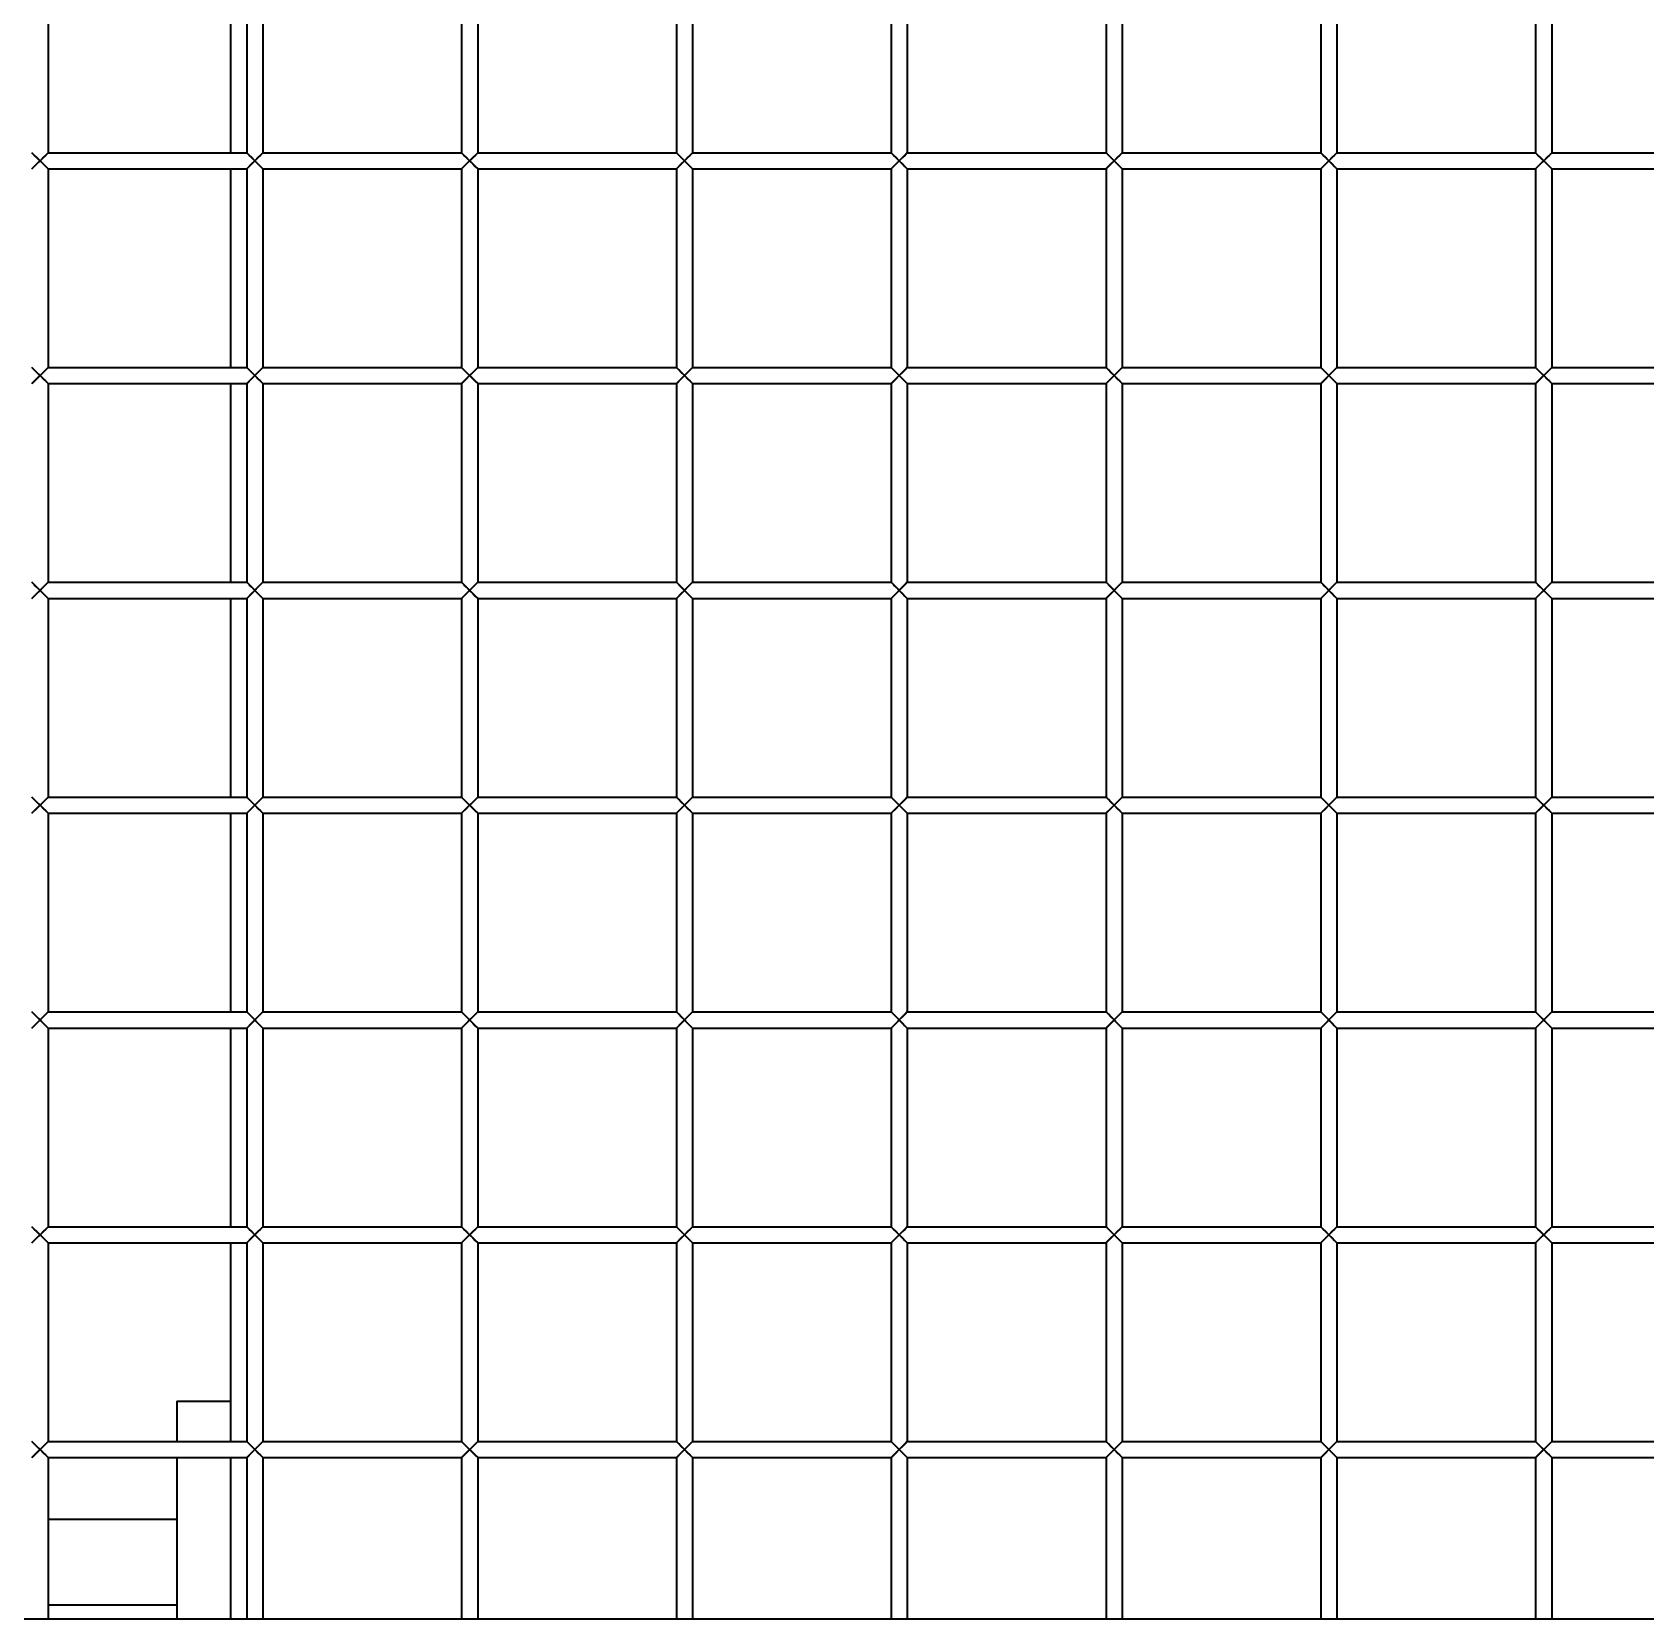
# Model space of a CAD drawing. Header units: millimetres. Extents: x 32496 to 166256, y 3504 to 23939.
# Drawn here: x 45865.7 to 46166.1, y 16562.8 to 16858.3 of the extents above; entities that cross this region are included whole.
import ezdxf

# ---------------------------------------------------------------- set-up
doc = ezdxf.new("R2010")
doc.units = ezdxf.units.MM
doc.layers.get('0').update_dxf_attribs({"lineweight": 35})

msp = doc.modelspace()

# ---------------------------------------------------------------- linework, layer by layer
at = {"linetype": 'Continuous'}
for p, q in [((45868.64, 16872.849), (45868.64, 16835.849)), ((45902.64, 16872.849), (45902.64, 16835.849)), ((45905.64, 16872.849), (45905.64, 16835.849)), ((45908.64, 16872.849), (45908.64, 16835.849)), ((45945.64, 16872.849), (45945.64, 16835.849)), ((45948.64, 16872.849), (45948.64, 16835.849)), ((45985.64, 16872.849), (45985.64, 16835.849)), ((45988.64, 16872.849), (45988.64, 16835.849)), ((46025.64, 16872.849), (46025.64, 16835.849)), ((46028.64, 16872.849), (46028.64, 16835.849)), ((46065.64, 16872.849), (46065.64, 16835.849)), ((46068.64, 16872.849), (46068.64, 16835.849)), ((46105.64, 16872.849), (46105.64, 16835.849)), ((46108.64, 16872.849), (46108.64, 16835.849)), ((46145.64, 16872.849), (46145.64, 16835.849)), ((46148.64, 16872.849), (46148.64, 16835.849)), ((45865.64, 16832.849), (45868.64, 16835.849)), ((45868.64, 16832.849), (45865.64, 16835.849)), ((45866.55, 16833.759), (45867.14, 16834.349)), ((45868.64, 16835.849), (45868.209, 16835.418)), ((45868.64, 16835.849), (45905.64, 16835.849)), ((45905.64, 16832.849), (45908.64, 16835.849)), ((45908.64, 16832.849), (45905.64, 16835.849)), ((45906.55, 16833.759), (45907.14, 16834.349)), ((45908.64, 16835.849), (45908.209, 16835.418)), ((45908.64, 16835.849), (45945.64, 16835.849)), ((45945.64, 16832.849), (45948.64, 16835.849)), ((45948.64, 16832.849), (45945.64, 16835.849)), ((45946.55, 16833.759), (45947.14, 16834.349)), ((45948.64, 16835.849), (45948.209, 16835.418)), ((45948.64, 16835.849), (45985.64, 16835.849)), ((45985.64, 16832.849), (45988.64, 16835.849)), ((45988.64, 16832.849), (45985.64, 16835.849)), ((45986.55, 16833.759), (45987.14, 16834.349)), ((45988.64, 16835.849), (45988.209, 16835.418)), ((45988.64, 16835.849), (46025.64, 16835.849)), ((46025.64, 16832.849), (46028.64, 16835.849)), ((46028.64, 16832.849), (46025.64, 16835.849)), ((46026.55, 16833.759), (46027.14, 16834.349)), ((46028.64, 16835.849), (46028.209, 16835.418)), ((46028.64, 16835.849), (46065.64, 16835.849)), ((46065.64, 16832.849), (46068.64, 16835.849)), ((46068.64, 16832.849), (46065.64, 16835.849)), ((46066.55, 16833.759), (46067.14, 16834.349)), ((46068.64, 16835.849), (46068.209, 16835.418)), ((46068.64, 16835.849), (46105.64, 16835.849)), ((46105.64, 16832.849), (46108.64, 16835.849)), ((46108.64, 16832.849), (46105.64, 16835.849)), ((46106.55, 16833.759), (46107.14, 16834.349)), ((46108.64, 16835.849), (46108.209, 16835.418)), ((46108.64, 16835.849), (46145.64, 16835.849)), ((46145.64, 16832.849), (46148.64, 16835.849)), ((46145.64, 16835.849), (46148.64, 16832.849)), ((46146.55, 16833.759), (46147.14, 16834.349)), ((46148.64, 16835.849), (46148.209, 16835.418)), ((46148.64, 16835.849), (46185.64, 16835.849)), ((45865.756, 16832.965), (45866.55, 16833.759)), ((45868.64, 16832.849), (45868.64, 16795.849)), ((45868.64, 16832.849), (45905.64, 16832.849)), ((45902.64, 16832.849), (45902.64, 16795.849)), ((45905.64, 16832.849), (45905.64, 16795.849)), ((45905.756, 16832.965), (45906.55, 16833.759)), ((45908.64, 16832.849), (45908.64, 16795.849)), ((45908.64, 16832.849), (45945.64, 16832.849)), ((45945.64, 16832.849), (45945.64, 16795.849)), ((45945.756, 16832.965), (45946.55, 16833.759)), ((45948.64, 16832.849), (45948.64, 16795.849)), ((45948.64, 16832.849), (45985.64, 16832.849)), ((45985.64, 16832.849), (45985.64, 16795.849)), ((45985.756, 16832.965), (45986.55, 16833.759)), ((45988.64, 16832.849), (45988.64, 16795.849)), ((45988.64, 16832.849), (46025.64, 16832.849)), ((46025.64, 16832.849), (46025.64, 16795.849)), ((46025.756, 16832.965), (46026.55, 16833.759)), ((46028.64, 16832.849), (46028.64, 16795.849)), ((46028.64, 16832.849), (46065.64, 16832.849)), ((46065.64, 16832.849), (46065.64, 16795.849)), ((46065.756, 16832.965), (46066.55, 16833.759)), ((46068.64, 16832.849), (46068.64, 16795.849)), ((46068.64, 16832.849), (46105.64, 16832.849)), ((46105.64, 16832.849), (46105.64, 16795.849)), ((46105.756, 16832.965), (46106.55, 16833.759)), ((46108.64, 16832.849), (46108.64, 16795.849)), ((46108.64, 16832.849), (46145.64, 16832.849)), ((46145.64, 16832.849), (46145.64, 16795.849)), ((46145.756, 16832.965), (46146.55, 16833.759)), ((46148.64, 16832.849), (46148.64, 16795.849)), ((46148.64, 16832.849), (46185.64, 16832.849)), ((45865.64, 16792.849), (45868.64, 16795.849)), ((45868.64, 16792.849), (45865.64, 16795.849)), ((45868.64, 16795.849), (45868.209, 16795.418)), ((45868.64, 16795.849), (45905.64, 16795.849)), ((45905.64, 16792.849), (45908.64, 16795.849)), ((45908.64, 16792.849), (45905.64, 16795.849)), ((45908.64, 16795.849), (45908.209, 16795.418)), ((45908.64, 16795.849), (45945.64, 16795.849)), ((45945.64, 16792.849), (45948.64, 16795.849)), ((45948.64, 16792.849), (45945.64, 16795.849)), ((45948.64, 16795.849), (45948.209, 16795.418)), ((45948.64, 16795.849), (45985.64, 16795.849)), ((45985.64, 16792.849), (45988.64, 16795.849)), ((45988.64, 16792.849), (45985.64, 16795.849)), ((45988.64, 16795.849), (45988.209, 16795.418)), ((45988.64, 16795.849), (46025.64, 16795.849)), ((46025.64, 16792.849), (46028.64, 16795.849)), ((46028.64, 16792.849), (46025.64, 16795.849)), ((46028.64, 16795.849), (46028.209, 16795.418)), ((46028.64, 16795.849), (46065.64, 16795.849)), ((46065.64, 16792.849), (46068.64, 16795.849)), ((46068.64, 16792.849), (46065.64, 16795.849)), ((46068.64, 16795.849), (46068.209, 16795.418)), ((46068.64, 16795.849), (46105.64, 16795.849)), ((46105.64, 16792.849), (46108.64, 16795.849)), ((46105.64, 16795.849), (46108.64, 16792.849)), ((46108.64, 16795.849), (46108.209, 16795.418)), ((46108.64, 16795.849), (46145.64, 16795.849)), ((46145.64, 16792.849), (46148.64, 16795.849)), ((46145.64, 16795.849), (46148.64, 16792.849)), ((46148.64, 16795.849), (46148.209, 16795.418)), ((46148.64, 16795.849), (46185.64, 16795.849)), ((45865.756, 16792.965), (45866.55, 16793.759)), ((45866.55, 16793.759), (45867.14, 16794.349)), ((45868.64, 16792.849), (45868.64, 16755.849)), ((45868.64, 16792.849), (45905.64, 16792.849)), ((45902.64, 16792.849), (45902.64, 16755.849)), ((45905.64, 16792.849), (45905.64, 16755.849)), ((45905.756, 16792.965), (45906.55, 16793.759)), ((45906.55, 16793.759), (45907.14, 16794.349)), ((45908.64, 16792.849), (45908.64, 16755.849)), ((45908.64, 16792.849), (45945.64, 16792.849)), ((45945.64, 16792.849), (45945.64, 16755.849)), ((45945.756, 16792.965), (45946.55, 16793.759)), ((45946.55, 16793.759), (45947.14, 16794.349)), ((45948.64, 16792.849), (45948.64, 16755.849)), ((45948.64, 16792.849), (45985.64, 16792.849)), ((45985.64, 16792.849), (45985.64, 16755.849)), ((45985.756, 16792.965), (45986.55, 16793.759)), ((45986.55, 16793.759), (45987.14, 16794.349)), ((45988.64, 16792.849), (45988.64, 16755.849)), ((45988.64, 16792.849), (46025.64, 16792.849)), ((46025.64, 16792.849), (46025.64, 16755.849)), ((46025.756, 16792.965), (46026.55, 16793.759)), ((46026.55, 16793.759), (46027.14, 16794.349)), ((46028.64, 16792.849), (46028.64, 16755.849)), ((46028.64, 16792.849), (46065.64, 16792.849)), ((46065.64, 16792.849), (46065.64, 16755.849)), ((46065.756, 16792.965), (46066.55, 16793.759)), ((46066.55, 16793.759), (46067.14, 16794.349)), ((46068.64, 16792.849), (46068.64, 16755.849)), ((46068.64, 16792.849), (46105.64, 16792.849)), ((46105.64, 16792.849), (46105.64, 16755.849)), ((46105.756, 16792.965), (46106.55, 16793.759)), ((46106.55, 16793.759), (46107.14, 16794.349)), ((46108.64, 16792.849), (46108.64, 16755.849)), ((46108.64, 16792.849), (46145.64, 16792.849)), ((46145.64, 16792.849), (46145.64, 16755.849)), ((46145.756, 16792.965), (46146.55, 16793.759)), ((46146.55, 16793.759), (46147.14, 16794.349)), ((46148.64, 16792.849), (46148.64, 16755.849)), ((46148.64, 16792.849), (46185.64, 16792.849)), ((45865.64, 16752.849), (45868.64, 16755.849)), ((45868.64, 16752.849), (45865.64, 16755.849)), ((45868.64, 16755.849), (45868.209, 16755.418)), ((45868.64, 16755.849), (45905.64, 16755.849)), ((45905.64, 16752.849), (45908.64, 16755.849)), ((45908.64, 16752.849), (45905.64, 16755.849)), ((45908.64, 16755.849), (45908.209, 16755.418)), ((45908.64, 16755.849), (45945.64, 16755.849)), ((45945.64, 16752.849), (45948.64, 16755.849)), ((45948.64, 16752.849), (45945.64, 16755.849)), ((45948.64, 16755.849), (45948.209, 16755.418)), ((45948.64, 16755.849), (45985.64, 16755.849)), ((45985.64, 16752.849), (45988.64, 16755.849)), ((45988.64, 16752.849), (45985.64, 16755.849)), ((45988.64, 16755.849), (45988.209, 16755.418)), ((45988.64, 16755.849), (46025.64, 16755.849)), ((46025.64, 16752.849), (46028.64, 16755.849)), ((46028.64, 16752.849), (46025.64, 16755.849)), ((46028.64, 16755.849), (46028.209, 16755.418)), ((46028.64, 16755.849), (46065.64, 16755.849)), ((46065.64, 16752.849), (46068.64, 16755.849)), ((46065.64, 16755.849), (46068.64, 16752.849)), ((46068.64, 16755.849), (46068.209, 16755.418)), ((46068.64, 16755.849), (46105.64, 16755.849)), ((46105.64, 16752.849), (46108.64, 16755.849)), ((46105.64, 16755.849), (46108.64, 16752.849)), ((46108.64, 16755.849), (46108.209, 16755.418)), ((46108.64, 16755.849), (46145.64, 16755.849)), ((46145.64, 16752.849), (46148.64, 16755.849)), ((46145.64, 16755.849), (46148.64, 16752.849)), ((46148.64, 16755.849), (46148.209, 16755.418)), ((46148.64, 16755.849), (46185.64, 16755.849)), ((45865.756, 16752.965), (45866.55, 16753.759)), ((45866.55, 16753.759), (45867.14, 16754.349)), ((45868.64, 16752.849), (45868.64, 16715.849)), ((45868.64, 16752.849), (45905.64, 16752.849)), ((45902.64, 16752.849), (45902.64, 16715.849)), ((45905.64, 16752.849), (45905.64, 16715.849)), ((45905.756, 16752.965), (45906.55, 16753.759)), ((45906.55, 16753.759), (45907.14, 16754.349)), ((45908.64, 16752.849), (45908.64, 16715.849)), ((45908.64, 16752.849), (45945.64, 16752.849)), ((45945.64, 16752.849), (45945.64, 16715.849)), ((45945.756, 16752.965), (45946.55, 16753.759)), ((45946.55, 16753.759), (45947.14, 16754.349)), ((45948.64, 16752.849), (45948.64, 16715.849)), ((45948.64, 16752.849), (45985.64, 16752.849)), ((45985.64, 16752.849), (45985.64, 16715.849)), ((45985.756, 16752.965), (45986.55, 16753.759)), ((45986.55, 16753.759), (45987.14, 16754.349)), ((45988.64, 16752.849), (45988.64, 16715.849)), ((45988.64, 16752.849), (46025.64, 16752.849)), ((46025.64, 16752.849), (46025.64, 16715.849)), ((46025.756, 16752.965), (46026.55, 16753.759)), ((46026.55, 16753.759), (46027.14, 16754.349)), ((46028.64, 16752.849), (46028.64, 16715.849)), ((46028.64, 16752.849), (46065.64, 16752.849)), ((46065.64, 16752.849), (46065.64, 16715.849)), ((46065.756, 16752.965), (46066.55, 16753.759)), ((46066.55, 16753.759), (46067.14, 16754.349)), ((46068.64, 16752.849), (46068.64, 16715.849)), ((46068.64, 16752.849), (46105.64, 16752.849)), ((46105.64, 16752.849), (46105.64, 16715.849)), ((46105.756, 16752.965), (46106.55, 16753.759)), ((46106.55, 16753.759), (46107.14, 16754.349)), ((46108.64, 16752.849), (46108.64, 16715.849)), ((46108.64, 16752.849), (46145.64, 16752.849)), ((46145.64, 16752.849), (46145.64, 16715.849)), ((46145.756, 16752.965), (46146.55, 16753.759)), ((46146.55, 16753.759), (46147.14, 16754.349)), ((46148.64, 16752.849), (46148.64, 16715.849)), ((46148.64, 16752.849), (46185.64, 16752.849)), ((45865.64, 16712.849), (45868.64, 16715.849)), ((45868.64, 16712.849), (45865.64, 16715.849)), ((45865.756, 16712.965), (45866.55, 16713.759)), ((45866.55, 16713.759), (45867.14, 16714.349)), ((45868.64, 16715.849), (45868.209, 16715.418)), ((45868.64, 16715.849), (45905.64, 16715.849)), ((45905.64, 16712.849), (45908.64, 16715.849)), ((45908.64, 16712.849), (45905.64, 16715.849)), ((45905.756, 16712.965), (45906.55, 16713.759)), ((45906.55, 16713.759), (45907.14, 16714.349)), ((45908.64, 16715.849), (45908.209, 16715.418)), ((45908.64, 16715.849), (45945.64, 16715.849)), ((45945.64, 16712.849), (45948.64, 16715.849)), ((45948.64, 16712.849), (45945.64, 16715.849)), ((45945.756, 16712.965), (45946.55, 16713.759)), ((45946.55, 16713.759), (45947.14, 16714.349)), ((45948.64, 16715.849), (45948.209, 16715.418)), ((45948.64, 16715.849), (45985.64, 16715.849)), ((45985.64, 16712.849), (45988.64, 16715.849)), ((45988.64, 16712.849), (45985.64, 16715.849)), ((45985.756, 16712.965), (45986.55, 16713.759)), ((45986.55, 16713.759), (45987.14, 16714.349)), ((45988.64, 16715.849), (45988.209, 16715.418)), ((45988.64, 16715.849), (46025.64, 16715.849)), ((46025.64, 16712.849), (46028.64, 16715.849)), ((46025.64, 16715.849), (46028.64, 16712.849)), ((46025.756, 16712.965), (46026.55, 16713.759)), ((46026.55, 16713.759), (46027.14, 16714.349)), ((46028.64, 16715.849), (46028.209, 16715.418)), ((46028.64, 16715.849), (46065.64, 16715.849)), ((46065.64, 16712.849), (46068.64, 16715.849)), ((46065.64, 16715.849), (46068.64, 16712.849)), ((46065.756, 16712.965), (46066.55, 16713.759)), ((46066.55, 16713.759), (46067.14, 16714.349)), ((46068.64, 16715.849), (46068.209, 16715.418)), ((46068.64, 16715.849), (46105.64, 16715.849)), ((46105.64, 16712.849), (46108.64, 16715.849)), ((46105.64, 16715.849), (46108.64, 16712.849)), ((46105.756, 16712.965), (46106.55, 16713.759)), ((46106.55, 16713.759), (46107.14, 16714.349)), ((46108.64, 16715.849), (46108.209, 16715.418)), ((46108.64, 16715.849), (46145.64, 16715.849)), ((46145.64, 16712.849), (46148.64, 16715.849)), ((46145.64, 16715.849), (46148.64, 16712.849)), ((46145.756, 16712.965), (46146.55, 16713.759)), ((46146.55, 16713.759), (46147.14, 16714.349)), ((46148.64, 16715.849), (46148.209, 16715.418)), ((46148.64, 16715.849), (46185.64, 16715.849)), ((45868.64, 16712.849), (45868.64, 16675.849)), ((45868.64, 16712.849), (45905.64, 16712.849)), ((45902.64, 16712.849), (45902.64, 16675.849)), ((45905.64, 16712.849), (45905.64, 16675.849)), ((45908.64, 16712.849), (45908.64, 16675.849)), ((45908.64, 16712.849), (45945.64, 16712.849)), ((45945.64, 16712.849), (45945.64, 16675.849)), ((45948.64, 16712.849), (45948.64, 16675.849)), ((45948.64, 16712.849), (45985.64, 16712.849)), ((45985.64, 16712.849), (45985.64, 16675.849)), ((45988.64, 16712.849), (45988.64, 16675.849)), ((45988.64, 16712.849), (46025.64, 16712.849)), ((46025.64, 16712.849), (46025.64, 16675.849)), ((46028.64, 16712.849), (46028.64, 16675.849)), ((46028.64, 16712.849), (46065.64, 16712.849)), ((46065.64, 16712.849), (46065.64, 16675.849)), ((46068.64, 16712.849), (46068.64, 16675.849)), ((46068.64, 16712.849), (46105.64, 16712.849)), ((46105.64, 16712.849), (46105.64, 16675.849)), ((46108.64, 16712.849), (46108.64, 16675.849)), ((46108.64, 16712.849), (46145.64, 16712.849)), ((46145.64, 16712.849), (46145.64, 16675.849)), ((46148.64, 16712.849), (46148.64, 16675.849)), ((46148.64, 16712.849), (46185.64, 16712.849)), ((45865.64, 16672.849), (45868.64, 16675.849)), ((45868.64, 16672.849), (45865.64, 16675.849)), ((45866.55, 16673.759), (45867.72, 16674.929)), ((45868.209, 16675.418), (45867.72, 16674.929)), ((45868.64, 16675.849), (45868.209, 16675.418)), ((45868.64, 16675.849), (45905.64, 16675.849)), ((45905.64, 16672.849), (45908.64, 16675.849)), ((45908.64, 16672.849), (45905.64, 16675.849)), ((45908.64, 16675.849), (45908.209, 16675.418)), ((45908.64, 16675.849), (45945.64, 16675.849)), ((45945.64, 16672.849), (45948.64, 16675.849)), ((45948.64, 16672.849), (45945.64, 16675.849)), ((45948.64, 16675.849), (45948.209, 16675.418)), ((45948.64, 16675.849), (45985.64, 16675.849)), ((45985.64, 16672.849), (45988.64, 16675.849)), ((45985.64, 16675.849), (45988.64, 16672.849)), ((45988.64, 16675.849), (45988.209, 16675.418)), ((45988.64, 16675.849), (46025.64, 16675.849)), ((46025.64, 16672.849), (46028.64, 16675.849)), ((46025.64, 16675.849), (46028.64, 16672.849)), ((46028.64, 16675.849), (46028.209, 16675.418)), ((46028.64, 16675.849), (46065.64, 16675.849)), ((46065.64, 16672.849), (46068.64, 16675.849)), ((46065.64, 16675.849), (46068.64, 16672.849)), ((46068.64, 16675.849), (46068.209, 16675.418)), ((46068.64, 16675.849), (46105.64, 16675.849)), ((46105.64, 16672.849), (46108.64, 16675.849)), ((46105.64, 16675.849), (46108.64, 16672.849)), ((46108.64, 16675.849), (46108.209, 16675.418)), ((46108.64, 16675.849), (46145.64, 16675.849)), ((46145.64, 16672.849), (46148.64, 16675.849)), ((46145.64, 16675.849), (46148.64, 16672.849)), ((46148.64, 16675.849), (46148.209, 16675.418)), ((46148.64, 16675.849), (46185.64, 16675.849)), ((45865.756, 16672.965), (45866.55, 16673.759)), ((45868.64, 16672.849), (45868.64, 16635.849)), ((45868.64, 16672.849), (45905.64, 16672.849)), ((45902.64, 16672.849), (45902.64, 16635.849)), ((45905.64, 16672.849), (45905.64, 16635.849)), ((45905.756, 16672.965), (45906.55, 16673.759)), ((45906.55, 16673.759), (45907.14, 16674.349)), ((45908.64, 16672.849), (45908.64, 16635.849)), ((45908.64, 16672.849), (45945.64, 16672.849)), ((45945.64, 16672.849), (45945.64, 16635.849)), ((45945.756, 16672.965), (45946.55, 16673.759)), ((45946.55, 16673.759), (45947.14, 16674.349)), ((45948.64, 16672.849), (45948.64, 16635.849)), ((45948.64, 16672.849), (45985.64, 16672.849)), ((45985.64, 16672.849), (45985.64, 16635.849)), ((45985.756, 16672.965), (45986.55, 16673.759)), ((45986.55, 16673.759), (45987.14, 16674.349)), ((45988.64, 16672.849), (45988.64, 16635.849)), ((45988.64, 16672.849), (46025.64, 16672.849)), ((46025.64, 16672.849), (46025.64, 16635.849)), ((46025.756, 16672.965), (46026.55, 16673.759)), ((46026.55, 16673.759), (46027.14, 16674.349)), ((46028.64, 16672.849), (46028.64, 16635.849)), ((46028.64, 16672.849), (46065.64, 16672.849)), ((46065.64, 16672.849), (46065.64, 16635.849)), ((46065.756, 16672.965), (46066.55, 16673.759)), ((46066.55, 16673.759), (46067.14, 16674.349)), ((46068.64, 16672.849), (46068.64, 16635.849)), ((46068.64, 16672.849), (46105.64, 16672.849)), ((46105.64, 16672.849), (46105.64, 16635.849)), ((46105.756, 16672.965), (46106.55, 16673.759)), ((46106.55, 16673.759), (46107.14, 16674.349)), ((46108.64, 16672.849), (46108.64, 16635.849)), ((46108.64, 16672.849), (46145.64, 16672.849)), ((46145.64, 16672.849), (46145.64, 16635.849)), ((46145.756, 16672.965), (46146.55, 16673.759)), ((46146.55, 16673.759), (46147.14, 16674.349)), ((46148.64, 16672.849), (46148.64, 16635.849)), ((46148.64, 16672.849), (46185.64, 16672.849)), ((45865.64, 16632.849), (45868.64, 16635.849)), ((45868.64, 16632.849), (45865.64, 16635.849)), ((45868.64, 16635.849), (45905.64, 16635.849)), ((45905.64, 16632.849), (45908.64, 16635.849)), ((45908.64, 16632.849), (45905.64, 16635.849)), ((45908.64, 16635.849), (45908.209, 16635.418)), ((45908.64, 16635.849), (45945.64, 16635.849)), ((45945.64, 16632.849), (45948.64, 16635.849)), ((45945.64, 16635.849), (45948.64, 16632.849)), ((45948.64, 16635.849), (45948.209, 16635.418)), ((45948.64, 16635.849), (45985.64, 16635.849)), ((45985.64, 16632.849), (45988.64, 16635.849)), ((45985.64, 16635.849), (45988.64, 16632.849)), ((45988.64, 16635.849), (45988.209, 16635.418)), ((45988.64, 16635.849), (46025.64, 16635.849)), ((46025.64, 16632.849), (46028.64, 16635.849)), ((46025.64, 16635.849), (46028.64, 16632.849)), ((46028.64, 16635.849), (46028.209, 16635.418)), ((46028.64, 16635.849), (46065.64, 16635.849)), ((46065.64, 16632.849), (46068.64, 16635.849)), ((46065.64, 16635.849), (46068.64, 16632.849)), ((46068.64, 16635.849), (46068.209, 16635.418)), ((46068.64, 16635.849), (46105.64, 16635.849)), ((46105.64, 16632.849), (46108.64, 16635.849)), ((46105.64, 16635.849), (46108.64, 16632.849)), ((46108.64, 16635.849), (46108.209, 16635.418)), ((46108.64, 16635.849), (46145.64, 16635.849)), ((46145.64, 16632.849), (46148.64, 16635.849)), ((46145.64, 16635.849), (46148.64, 16632.849)), ((46148.64, 16635.849), (46148.209, 16635.418)), ((46148.64, 16635.849), (46185.64, 16635.849)), ((45865.756, 16632.965), (45866.55, 16633.759)), ((45866.55, 16633.759), (45867.14, 16634.349)), ((45868.64, 16632.849), (45868.64, 16595.849)), ((45868.64, 16632.849), (45905.64, 16632.849)), ((45902.64, 16632.849), (45902.64, 16595.849)), ((45905.64, 16632.849), (45905.64, 16595.849)), ((45905.756, 16632.965), (45906.55, 16633.759)), ((45908.64, 16632.849), (45908.64, 16595.849)), ((45908.64, 16632.849), (45945.64, 16632.849)), ((45945.64, 16632.849), (45945.64, 16595.849)), ((45945.756, 16632.965), (45946.55, 16633.759)), ((45946.55, 16633.759), (45947.14, 16634.349)), ((45948.64, 16632.849), (45948.64, 16595.849)), ((45948.64, 16632.849), (45985.64, 16632.849)), ((45985.64, 16632.849), (45985.64, 16595.849)), ((45985.756, 16632.965), (45986.55, 16633.759)), ((45986.55, 16633.759), (45987.14, 16634.349)), ((45988.64, 16632.849), (45988.64, 16595.849)), ((45988.64, 16632.849), (46025.64, 16632.849)), ((46025.64, 16632.849), (46025.64, 16595.849)), ((46025.756, 16632.965), (46026.55, 16633.759)), ((46026.55, 16633.759), (46027.14, 16634.349)), ((46028.64, 16632.849), (46028.64, 16595.849)), ((46028.64, 16632.849), (46065.64, 16632.849)), ((46065.64, 16632.849), (46065.64, 16595.849)), ((46065.756, 16632.965), (46066.55, 16633.759)), ((46066.55, 16633.759), (46067.14, 16634.349)), ((46068.64, 16632.849), (46068.64, 16595.849)), ((46068.64, 16632.849), (46105.64, 16632.849)), ((46105.64, 16632.849), (46105.64, 16595.849)), ((46105.756, 16632.965), (46106.55, 16633.759)), ((46106.55, 16633.759), (46107.14, 16634.349)), ((46108.64, 16632.849), (46108.64, 16595.849)), ((46108.64, 16632.849), (46145.64, 16632.849)), ((46145.64, 16632.849), (46145.64, 16595.849)), ((46145.756, 16632.965), (46146.55, 16633.759)), ((46146.55, 16633.759), (46147.14, 16634.349)), ((46148.64, 16632.849), (46148.64, 16595.849)), ((46148.64, 16632.849), (46185.64, 16632.849)), ((45892.64, 16603.349), (45892.64, 16595.849)), ((45892.64, 16603.349), (45902.64, 16603.349)), ((45865.64, 16592.849), (45868.64, 16595.849)), ((45868.64, 16592.849), (45865.64, 16595.849)), ((45865.756, 16592.965), (45866.55, 16593.759)), ((45866.55, 16593.759), (45867.14, 16594.349)), ((45868.64, 16595.849), (45905.64, 16595.849)), ((45905.64, 16592.849), (45908.64, 16595.849)), ((45905.64, 16595.849), (45908.64, 16592.849)), ((45905.756, 16592.965), (45906.55, 16593.759)), ((45906.55, 16593.759), (45907.14, 16594.349)), ((45908.64, 16595.849), (45945.64, 16595.849)), ((45945.64, 16592.849), (45948.64, 16595.849)), ((45945.64, 16595.849), (45948.64, 16592.849)), ((45945.756, 16592.965), (45946.55, 16593.759)), ((45948.64, 16595.849), (45948.209, 16595.418)), ((45948.64, 16595.849), (45985.64, 16595.849)), ((45985.64, 16592.849), (45988.64, 16595.849)), ((45985.64, 16595.849), (45988.64, 16592.849)), ((45985.756, 16592.965), (45986.55, 16593.759)), ((45986.55, 16593.759), (45987.14, 16594.349)), ((45988.64, 16595.849), (45988.209, 16595.418)), ((45988.64, 16595.849), (46025.64, 16595.849)), ((46025.64, 16592.849), (46028.64, 16595.849)), ((46025.64, 16595.849), (46028.64, 16592.849)), ((46025.756, 16592.965), (46026.55, 16593.759)), ((46026.55, 16593.759), (46027.14, 16594.349)), ((46028.64, 16595.849), (46028.209, 16595.418)), ((46028.64, 16595.849), (46065.64, 16595.849)), ((46065.64, 16592.849), (46068.64, 16595.849)), ((46065.64, 16595.849), (46068.64, 16592.849)), ((46065.756, 16592.965), (46066.55, 16593.759)), ((46066.55, 16593.759), (46067.14, 16594.349)), ((46068.64, 16595.849), (46068.209, 16595.418)), ((46068.64, 16595.849), (46105.64, 16595.849)), ((46105.64, 16592.849), (46108.64, 16595.849)), ((46105.64, 16595.849), (46108.64, 16592.849)), ((46105.756, 16592.965), (46106.55, 16593.759)), ((46106.55, 16593.759), (46107.14, 16594.349)), ((46108.64, 16595.849), (46108.209, 16595.418)), ((46108.64, 16595.849), (46145.64, 16595.849)), ((46145.64, 16592.849), (46148.64, 16595.849)), ((46145.64, 16595.849), (46148.64, 16592.849)), ((46145.756, 16592.965), (46146.55, 16593.759)), ((46146.55, 16593.759), (46147.14, 16594.349)), ((46148.64, 16595.849), (46148.209, 16595.418)), ((46148.64, 16595.849), (46185.64, 16595.849)), ((45868.64, 16592.849), (45868.64, 16562.849)), ((45868.64, 16592.849), (45905.64, 16592.849)), ((45892.64, 16592.849), (45892.64, 16562.849)), ((45902.64, 16592.849), (45902.64, 16562.849)), ((45905.64, 16592.849), (45905.64, 16562.849)), ((45908.64, 16592.849), (45908.64, 16562.849)), ((45908.64, 16592.849), (45945.64, 16592.849)), ((45945.64, 16592.849), (45945.64, 16562.849)), ((45948.64, 16592.849), (45948.64, 16562.849)), ((45948.64, 16592.849), (45985.64, 16592.849)), ((45985.64, 16592.849), (45985.64, 16562.849)), ((45988.64, 16592.849), (45988.64, 16562.849)), ((45988.64, 16592.849), (46025.64, 16592.849)), ((46025.64, 16592.849), (46025.64, 16562.849)), ((46028.64, 16592.849), (46028.64, 16562.849)), ((46028.64, 16592.849), (46065.64, 16592.849)), ((46065.64, 16592.849), (46065.64, 16562.849)), ((46068.64, 16592.849), (46068.64, 16562.849)), ((46068.64, 16592.849), (46105.64, 16592.849)), ((46105.64, 16592.849), (46105.64, 16562.849)), ((46108.64, 16592.849), (46108.64, 16562.849)), ((46108.64, 16592.849), (46145.64, 16592.849)), ((46145.64, 16592.849), (46145.64, 16562.849)), ((46148.64, 16592.849), (46148.64, 16562.849)), ((46148.64, 16592.849), (46185.64, 16592.849)), ((45892.64, 16581.349), (45868.64, 16581.349)), ((45892.64, 16565.349), (45868.64, 16565.349)), ((45744.64, 16562.849), (46370.64, 16562.849))]:
    msp.add_line(p, q, dxfattribs=at)
for points in [[(45867.14, 16834.349), (45866.553, 16834.936), (45866.077, 16835.411)], [(45868.209, 16835.418), (45867.72, 16834.929), (45867.14, 16834.349)], [(45867.14, 16834.349), (45867.731, 16833.758), (45868.2, 16833.288), (45868.64, 16832.849)], [(45907.14, 16834.349), (45906.553, 16834.936), (45906.077, 16835.411)], [(45908.209, 16835.418), (45907.72, 16834.929), (45907.14, 16834.349)], [(45907.14, 16834.349), (45907.731, 16833.758), (45908.2, 16833.288), (45908.64, 16832.849)], [(45947.14, 16834.349), (45946.553, 16834.936), (45946.077, 16835.411)], [(45948.209, 16835.418), (45947.72, 16834.929), (45947.14, 16834.349)], [(45947.14, 16834.349), (45947.731, 16833.758), (45948.2, 16833.288), (45948.64, 16832.849)], [(45987.14, 16834.349), (45986.553, 16834.936), (45986.077, 16835.411)], [(45988.209, 16835.418), (45987.72, 16834.929), (45987.14, 16834.349)], [(45987.14, 16834.349), (45987.731, 16833.758), (45988.2, 16833.288), (45988.64, 16832.849)], [(46027.14, 16834.349), (46026.553, 16834.936), (46026.077, 16835.411)], [(46028.209, 16835.418), (46027.72, 16834.929), (46027.14, 16834.349)], [(46027.14, 16834.349), (46027.731, 16833.758), (46028.2, 16833.288), (46028.64, 16832.849)], [(46067.14, 16834.349), (46066.553, 16834.936), (46066.077, 16835.411)], [(46068.209, 16835.418), (46067.72, 16834.929), (46067.14, 16834.349)], [(46067.14, 16834.349), (46067.731, 16833.758), (46068.2, 16833.288), (46068.64, 16832.849)], [(46107.14, 16834.349), (46106.553, 16834.936), (46106.077, 16835.411)], [(46108.209, 16835.418), (46107.72, 16834.929), (46107.14, 16834.349)], [(46107.14, 16834.349), (46107.731, 16833.758), (46108.2, 16833.288), (46108.64, 16832.849)], [(46147.14, 16834.349), (46146.553, 16834.936), (46146.077, 16835.411)], [(46148.209, 16835.418), (46147.72, 16834.929), (46147.14, 16834.349)], [(46147.14, 16834.349), (46147.731, 16833.758), (46148.2, 16833.288), (46148.64, 16832.849)], [(45867.14, 16794.349), (45866.553, 16794.936), (45866.077, 16795.411)], [(45868.209, 16795.418), (45867.72, 16794.929), (45867.14, 16794.349)], [(45907.14, 16794.349), (45906.553, 16794.936), (45906.077, 16795.411)], [(45908.209, 16795.418), (45907.72, 16794.929), (45907.14, 16794.349)], [(45947.14, 16794.349), (45946.553, 16794.936), (45946.077, 16795.411)], [(45948.209, 16795.418), (45947.72, 16794.929), (45947.14, 16794.349)], [(45987.14, 16794.349), (45986.553, 16794.936), (45986.077, 16795.411)], [(45988.209, 16795.418), (45987.72, 16794.929), (45987.14, 16794.349)], [(46027.14, 16794.349), (46026.553, 16794.936), (46026.077, 16795.411)], [(46028.209, 16795.418), (46027.72, 16794.929), (46027.14, 16794.349)], [(46067.14, 16794.349), (46066.553, 16794.936), (46066.077, 16795.411)], [(46068.209, 16795.418), (46067.72, 16794.929), (46067.14, 16794.349)], [(46107.14, 16794.349), (46106.553, 16794.936), (46106.077, 16795.411)], [(46108.209, 16795.418), (46107.72, 16794.929), (46107.14, 16794.349)], [(46147.14, 16794.349), (46146.553, 16794.936), (46146.077, 16795.411)], [(46148.209, 16795.418), (46147.72, 16794.929), (46147.14, 16794.349)], [(45867.14, 16794.349), (45867.731, 16793.758), (45868.2, 16793.288), (45868.64, 16792.849)], [(45907.14, 16794.349), (45907.731, 16793.758), (45908.2, 16793.288), (45908.64, 16792.849)], [(45947.14, 16794.349), (45947.731, 16793.758), (45948.2, 16793.288), (45948.64, 16792.849)], [(45987.14, 16794.349), (45987.731, 16793.758), (45988.2, 16793.288), (45988.64, 16792.849)], [(46027.14, 16794.349), (46027.731, 16793.758), (46028.2, 16793.288), (46028.64, 16792.849)], [(46067.14, 16794.349), (46067.731, 16793.758), (46068.2, 16793.288), (46068.64, 16792.849)], [(46107.14, 16794.349), (46107.731, 16793.758), (46108.2, 16793.288), (46108.64, 16792.849)], [(46147.14, 16794.349), (46147.731, 16793.758), (46148.2, 16793.288), (46148.64, 16792.849)], [(45867.14, 16754.349), (45866.553, 16754.936), (45866.077, 16755.411)], [(45868.209, 16755.418), (45867.72, 16754.929), (45867.14, 16754.349)], [(45867.14, 16754.349), (45867.731, 16753.758), (45868.2, 16753.288), (45868.64, 16752.849)], [(45907.14, 16754.349), (45906.553, 16754.936), (45906.077, 16755.411)], [(45908.209, 16755.418), (45907.72, 16754.929), (45907.14, 16754.349)], [(45907.14, 16754.349), (45907.731, 16753.758), (45908.2, 16753.288), (45908.64, 16752.849)], [(45947.14, 16754.349), (45946.553, 16754.936), (45946.077, 16755.411)], [(45948.209, 16755.418), (45947.72, 16754.929), (45947.14, 16754.349)], [(45947.14, 16754.349), (45947.731, 16753.758), (45948.2, 16753.288), (45948.64, 16752.849)], [(45987.14, 16754.349), (45986.553, 16754.936), (45986.077, 16755.411)], [(45988.209, 16755.418), (45987.72, 16754.929), (45987.14, 16754.349)], [(45987.14, 16754.349), (45987.731, 16753.758), (45988.2, 16753.288), (45988.64, 16752.849)], [(46027.14, 16754.349), (46026.553, 16754.936), (46026.077, 16755.411)], [(46028.209, 16755.418), (46027.72, 16754.929), (46027.14, 16754.349)], [(46027.14, 16754.349), (46027.731, 16753.758), (46028.2, 16753.288), (46028.64, 16752.849)], [(46067.14, 16754.349), (46066.553, 16754.936), (46066.077, 16755.411)], [(46068.209, 16755.418), (46067.72, 16754.929), (46067.14, 16754.349)], [(46067.14, 16754.349), (46067.731, 16753.758), (46068.2, 16753.288), (46068.64, 16752.849)], [(46107.14, 16754.349), (46106.553, 16754.936), (46106.077, 16755.411)], [(46108.209, 16755.418), (46107.72, 16754.929), (46107.14, 16754.349)], [(46107.14, 16754.349), (46107.731, 16753.758), (46108.2, 16753.288), (46108.64, 16752.849)], [(46147.14, 16754.349), (46146.553, 16754.936), (46146.077, 16755.411)], [(46148.209, 16755.418), (46147.72, 16754.929), (46147.14, 16754.349)], [(46147.14, 16754.349), (46147.731, 16753.758), (46148.2, 16753.288), (46148.64, 16752.849)], [(45867.14, 16714.349), (45866.553, 16714.936), (45866.077, 16715.411)], [(45868.209, 16715.418), (45867.72, 16714.929), (45867.14, 16714.349)], [(45867.14, 16714.349), (45867.731, 16713.758), (45868.2, 16713.288), (45868.64, 16712.849)], [(45907.14, 16714.349), (45906.553, 16714.936), (45906.077, 16715.411)], [(45908.209, 16715.418), (45907.72, 16714.929), (45907.14, 16714.349)], [(45907.14, 16714.349), (45907.731, 16713.758), (45908.2, 16713.288), (45908.64, 16712.849)], [(45947.14, 16714.349), (45946.553, 16714.936), (45946.077, 16715.411)], [(45948.209, 16715.418), (45947.72, 16714.929), (45947.14, 16714.349)], [(45947.14, 16714.349), (45947.731, 16713.758), (45948.2, 16713.288), (45948.64, 16712.849)], [(45987.14, 16714.349), (45986.553, 16714.936), (45986.077, 16715.411)], [(45988.209, 16715.418), (45987.72, 16714.929), (45987.14, 16714.349)], [(45987.14, 16714.349), (45987.731, 16713.758), (45988.2, 16713.288), (45988.64, 16712.849)], [(46027.14, 16714.349), (46026.553, 16714.936), (46026.077, 16715.411)], [(46028.209, 16715.418), (46027.72, 16714.929), (46027.14, 16714.349)], [(46027.14, 16714.349), (46027.731, 16713.758), (46028.2, 16713.288), (46028.64, 16712.849)], [(46067.14, 16714.349), (46066.553, 16714.936), (46066.077, 16715.411)], [(46068.209, 16715.418), (46067.72, 16714.929), (46067.14, 16714.349)], [(46067.14, 16714.349), (46067.731, 16713.758), (46068.2, 16713.288), (46068.64, 16712.849)], [(46107.14, 16714.349), (46106.553, 16714.936), (46106.077, 16715.411)], [(46108.209, 16715.418), (46107.72, 16714.929), (46107.14, 16714.349)], [(46107.14, 16714.349), (46107.731, 16713.758), (46108.2, 16713.288), (46108.64, 16712.849)], [(46147.14, 16714.349), (46146.553, 16714.936), (46146.077, 16715.411)], [(46148.209, 16715.418), (46147.72, 16714.929), (46147.14, 16714.349)], [(46147.14, 16714.349), (46147.731, 16713.758), (46148.2, 16713.288), (46148.64, 16712.849)], [(45867.14, 16674.349), (45866.553, 16674.936), (45866.077, 16675.411)], [(45907.14, 16674.349), (45906.553, 16674.936), (45906.077, 16675.411)], [(45908.209, 16675.418), (45907.72, 16674.929), (45907.14, 16674.349)], [(45947.14, 16674.349), (45946.553, 16674.936), (45946.077, 16675.411)], [(45948.209, 16675.418), (45947.72, 16674.929), (45947.14, 16674.349)], [(45987.14, 16674.349), (45986.553, 16674.936), (45986.077, 16675.411)], [(45988.209, 16675.418), (45987.72, 16674.929), (45987.14, 16674.349)], [(46027.14, 16674.349), (46026.553, 16674.936), (46026.077, 16675.411)], [(46028.209, 16675.418), (46027.72, 16674.929), (46027.14, 16674.349)], [(46067.14, 16674.349), (46066.553, 16674.936), (46066.077, 16675.411)], [(46068.209, 16675.418), (46067.72, 16674.929), (46067.14, 16674.349)], [(46107.14, 16674.349), (46106.553, 16674.936), (46106.077, 16675.411)], [(46108.209, 16675.418), (46107.72, 16674.929), (46107.14, 16674.349)], [(46147.14, 16674.349), (46146.553, 16674.936), (46146.077, 16675.411)], [(46148.209, 16675.418), (46147.72, 16674.929), (46147.14, 16674.349)], [(45867.14, 16674.349), (45867.731, 16673.758), (45868.2, 16673.288), (45868.64, 16672.849)], [(45907.14, 16674.349), (45907.731, 16673.758), (45908.2, 16673.288), (45908.64, 16672.849)], [(45947.14, 16674.349), (45947.731, 16673.758), (45948.2, 16673.288), (45948.64, 16672.849)], [(45987.14, 16674.349), (45987.731, 16673.758), (45988.2, 16673.288), (45988.64, 16672.849)], [(46027.14, 16674.349), (46027.731, 16673.758), (46028.2, 16673.288), (46028.64, 16672.849)], [(46067.14, 16674.349), (46067.731, 16673.758), (46068.2, 16673.288), (46068.64, 16672.849)], [(46107.14, 16674.349), (46107.731, 16673.758), (46108.2, 16673.288), (46108.64, 16672.849)], [(46147.14, 16674.349), (46147.731, 16673.758), (46148.2, 16673.288), (46148.64, 16672.849)], [(45868.524, 16635.733), (45868.209, 16635.418), (45867.72, 16634.929), (45867.14, 16634.349)], [(45867.14, 16634.349), (45866.553, 16634.936), (45866.077, 16635.411)], [(45867.14, 16634.349), (45867.731, 16633.758), (45868.2, 16633.288), (45868.64, 16632.849)], [(45907.14, 16634.349), (45906.553, 16634.936), (45906.077, 16635.411)], [(45908.209, 16635.418), (45907.72, 16634.929), (45906.55, 16633.759)], [(45907.14, 16634.349), (45907.731, 16633.758), (45908.2, 16633.288), (45908.64, 16632.849)], [(45947.14, 16634.349), (45946.553, 16634.936), (45946.077, 16635.411)], [(45948.209, 16635.418), (45947.72, 16634.929), (45947.14, 16634.349)], [(45947.14, 16634.349), (45947.731, 16633.758), (45948.2, 16633.288), (45948.64, 16632.849)], [(45987.14, 16634.349), (45986.553, 16634.936), (45986.077, 16635.411)], [(45988.209, 16635.418), (45987.72, 16634.929), (45987.14, 16634.349)], [(45987.14, 16634.349), (45987.731, 16633.758), (45988.2, 16633.288), (45988.64, 16632.849)], [(46027.14, 16634.349), (46026.553, 16634.936), (46026.077, 16635.411)], [(46028.209, 16635.418), (46027.72, 16634.929), (46027.14, 16634.349)], [(46027.14, 16634.349), (46027.731, 16633.758), (46028.2, 16633.288), (46028.64, 16632.849)], [(46067.14, 16634.349), (46066.553, 16634.936), (46066.077, 16635.411)], [(46068.209, 16635.418), (46067.72, 16634.929), (46067.14, 16634.349)], [(46067.14, 16634.349), (46067.731, 16633.758), (46068.2, 16633.288), (46068.64, 16632.849)], [(46107.14, 16634.349), (46106.553, 16634.936), (46106.077, 16635.411)], [(46108.209, 16635.418), (46107.72, 16634.929), (46107.14, 16634.349)], [(46107.14, 16634.349), (46107.731, 16633.758), (46108.2, 16633.288), (46108.64, 16632.849)], [(46147.14, 16634.349), (46146.553, 16634.936), (46146.077, 16635.411)], [(46148.209, 16635.418), (46147.72, 16634.929), (46147.14, 16634.349)], [(46147.14, 16634.349), (46147.731, 16633.758), (46148.2, 16633.288), (46148.64, 16632.849)], [(45867.14, 16594.349), (45866.553, 16594.936), (45866.077, 16595.411)], [(45868.524, 16595.733), (45868.209, 16595.418), (45867.72, 16594.929), (45867.14, 16594.349)], [(45867.14, 16594.349), (45867.731, 16593.758), (45868.2, 16593.288), (45868.64, 16592.849)], [(45907.14, 16594.349), (45906.553, 16594.936), (45906.077, 16595.411)], [(45908.524, 16595.733), (45908.209, 16595.418), (45907.72, 16594.929), (45907.14, 16594.349)], [(45907.14, 16594.349), (45907.731, 16593.758), (45908.2, 16593.288), (45908.64, 16592.849)], [(45947.14, 16594.349), (45946.553, 16594.936), (45946.077, 16595.411)], [(45948.209, 16595.418), (45947.72, 16594.929), (45946.55, 16593.759)], [(45947.14, 16594.349), (45947.731, 16593.758), (45948.2, 16593.288), (45948.64, 16592.849)], [(45987.14, 16594.349), (45986.553, 16594.936), (45986.077, 16595.411)], [(45988.209, 16595.418), (45987.72, 16594.929), (45987.14, 16594.349)], [(45987.14, 16594.349), (45987.731, 16593.758), (45988.2, 16593.288), (45988.64, 16592.849)], [(46027.14, 16594.349), (46026.553, 16594.936), (46026.077, 16595.411)], [(46028.209, 16595.418), (46027.72, 16594.929), (46027.14, 16594.349)], [(46027.14, 16594.349), (46027.731, 16593.758), (46028.2, 16593.288), (46028.64, 16592.849)], [(46067.14, 16594.349), (46066.553, 16594.936), (46066.077, 16595.411)], [(46068.209, 16595.418), (46067.72, 16594.929), (46067.14, 16594.349)], [(46067.14, 16594.349), (46067.731, 16593.758), (46068.2, 16593.288), (46068.64, 16592.849)], [(46107.14, 16594.349), (46106.553, 16594.936), (46106.077, 16595.411)], [(46108.209, 16595.418), (46107.72, 16594.929), (46107.14, 16594.349)], [(46107.14, 16594.349), (46107.731, 16593.758), (46108.2, 16593.288), (46108.64, 16592.849)], [(46147.14, 16594.349), (46146.553, 16594.936), (46146.077, 16595.411)], [(46148.209, 16595.418), (46147.72, 16594.929), (46147.14, 16594.349)], [(46147.14, 16594.349), (46147.731, 16593.758), (46148.2, 16593.288), (46148.64, 16592.849)]]:
    msp.add_lwpolyline(points, dxfattribs=at)

doc.saveas('drawing.dxf')
